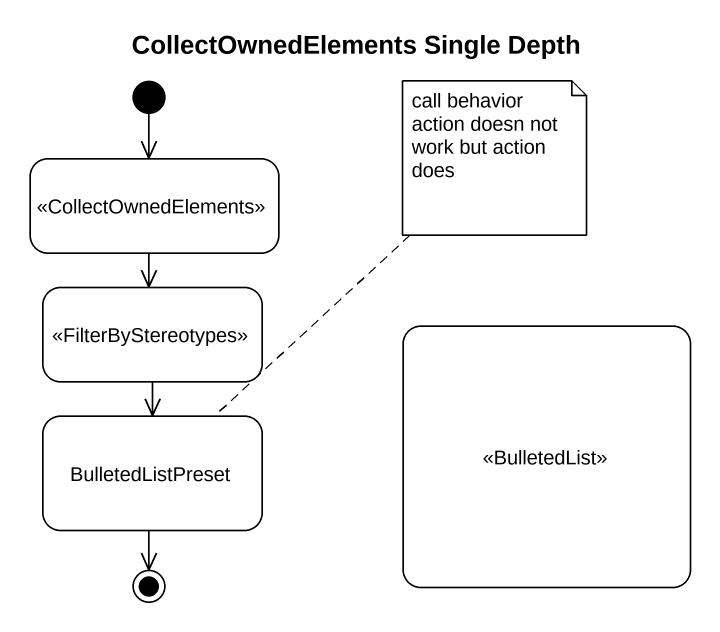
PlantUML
@startuml
title CollectOwnedElements Single Depth
hide empty description
state " " as state1 <<CollectOwnedElements>>
state " " as state2 <<FilterByStereotypes>>
state " " as state3 <<BulletedList>>
state BulletedListPreset
[*] --> state1
state1 --> state2
state2 --> BulletedListPreset
BulletedListPreset --> [*]
note top of BulletedListPreset : call behavior action doesn not work but action does
@enduml
